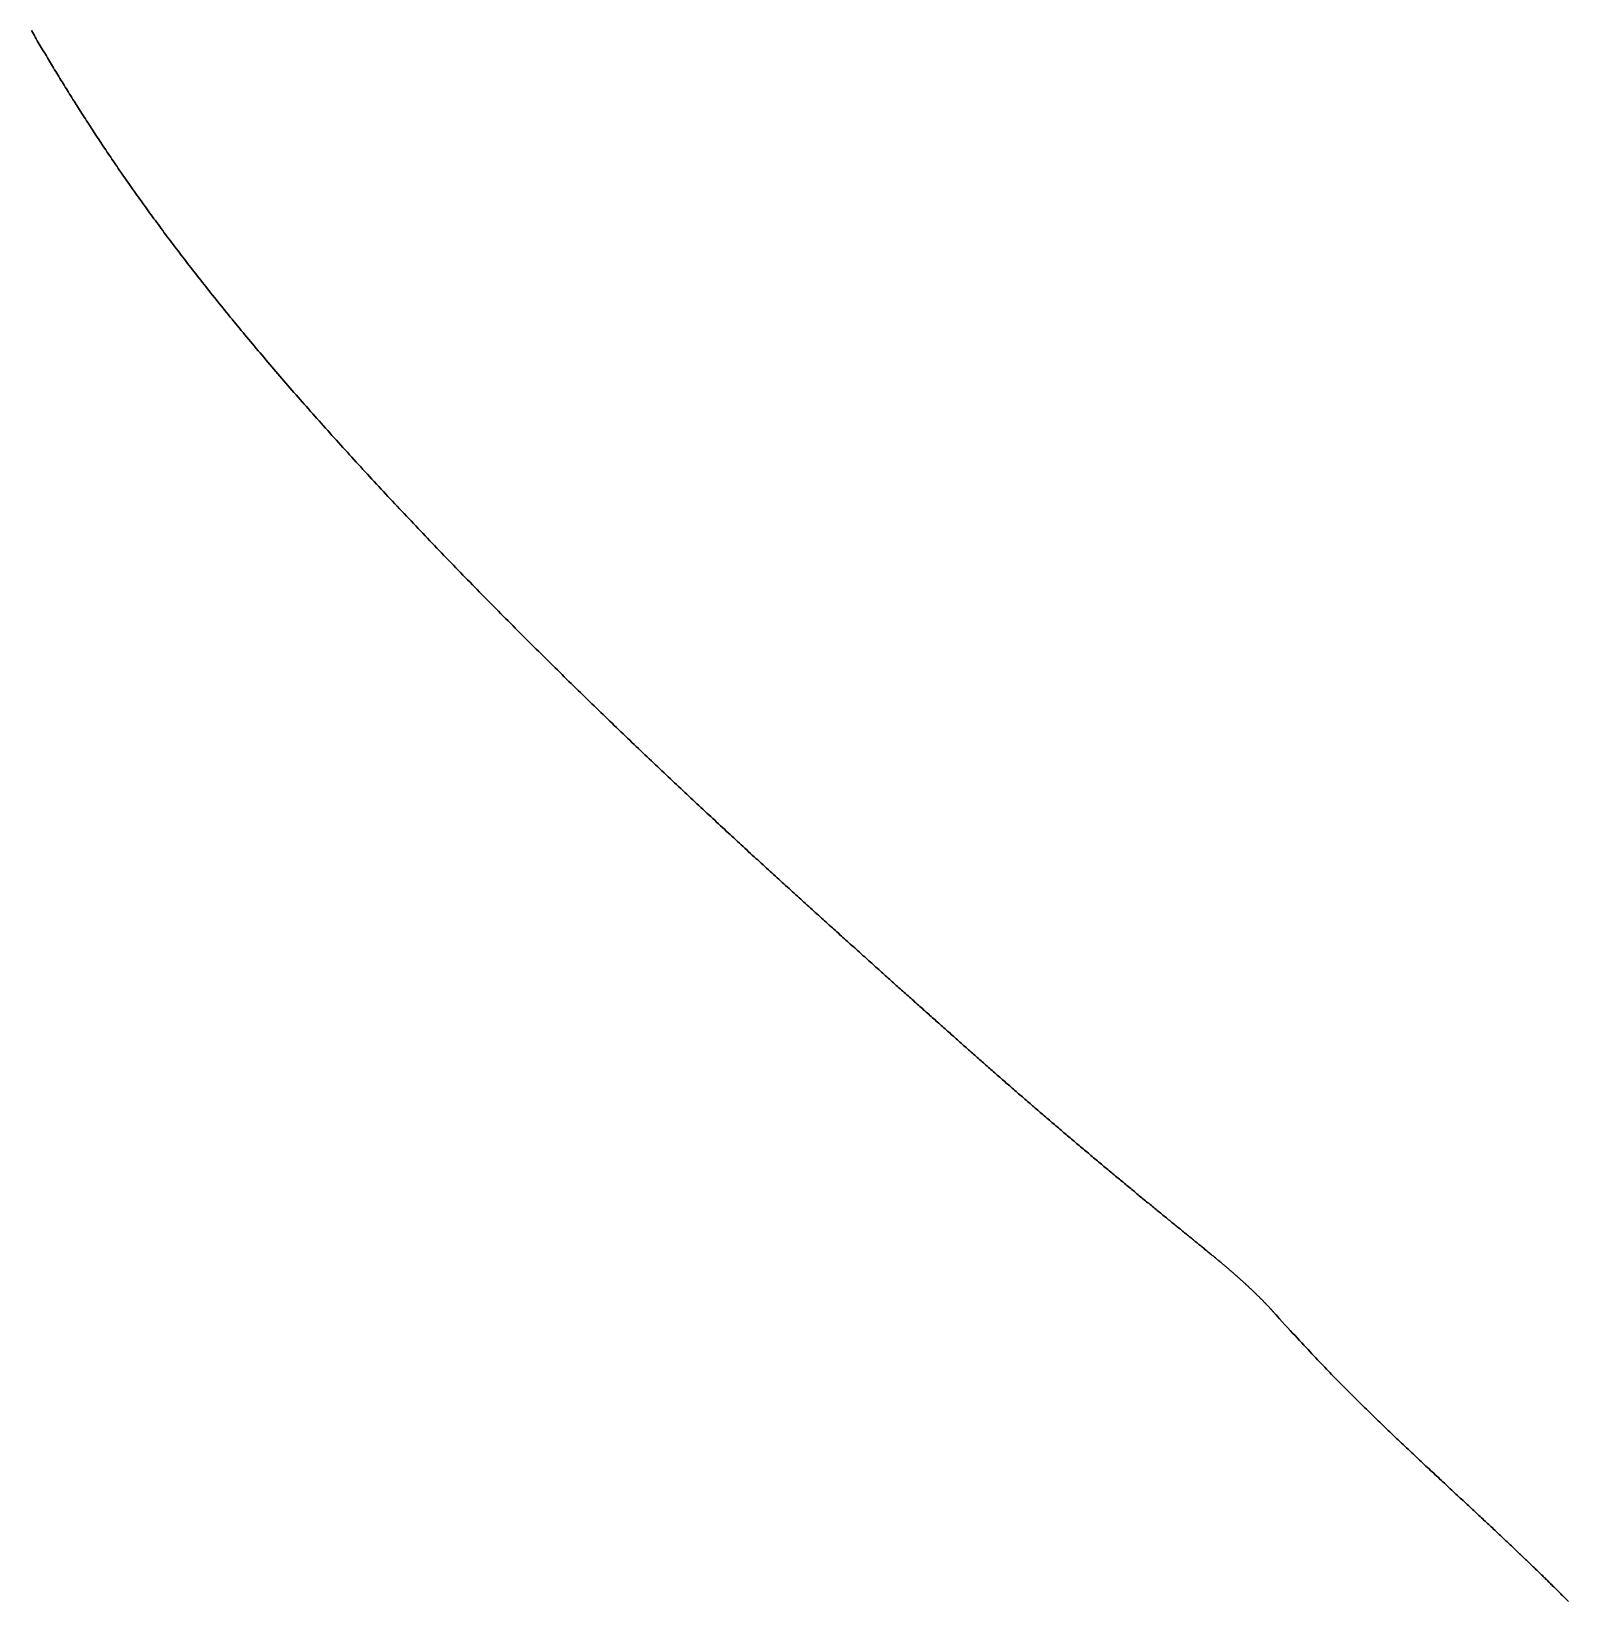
# Model space of a CAD drawing. Header units: inches. Extents: x 130170 to 284068, y 377793 to 804530.
# Drawn here: x 253265.4 to 253334.4, y 739470.7 to 739541.3 of the extents above; entities that cross this region are included whole.
import ezdxf

# ---------------------------------------------------------------- set-up
doc = ezdxf.new("R2010")
doc.units = ezdxf.units.IN
doc.header["$MEASUREMENT"] = 0
doc.layers.add('muni_il', color=7, linetype='Continuous')

msp = doc.modelspace()

# ---------------------------------------------------------------- linework, layer by layer
at = {"layer": 'muni_il'}
for points in [[(253265.389, 739541.293), (253265.433, 739541.217), (253265.477, 739541.142), (253265.521, 739541.066), (253265.565, 739540.991), (253265.61, 739540.915), (253265.655, 739540.839), (253265.699, 739540.763), (253265.744, 739540.687), (253265.789, 739540.611), (253265.834, 739540.534), (253265.879, 739540.458), (253265.924, 739540.382), (253265.97, 739540.305), (253266.015, 739540.229), (253266.061, 739540.152), (253266.107, 739540.075), (253266.153, 739539.999), (253266.199, 739539.922), (253266.245, 739539.845), (253266.292, 739539.768), (253266.338, 739539.69), (253266.385, 739539.613), (253266.432, 739539.536), (253266.479, 739539.458), (253266.526, 739539.381), (253266.574, 739539.303), (253266.621, 739539.225), (253266.669, 739539.147), (253266.717, 739539.069), (253266.765, 739538.991), (253266.813, 739538.913), (253266.861, 739538.835), (253266.91, 739538.756), (253266.958, 739538.678), (253267.007, 739538.599), (253267.056, 739538.52), (253267.105, 739538.441), (253267.154, 739538.363), (253267.204, 739538.283), (253267.254, 739538.204), (253267.304, 739538.125), (253267.354, 739538.045), (253267.404, 739537.966), (253267.454, 739537.886), (253267.505, 739537.807), (253267.556, 739537.727), (253267.607, 739537.647), (253267.658, 739537.567), (253267.709, 739537.486), (253267.761, 739537.406), (253267.813, 739537.326), (253267.865, 739537.245), (253267.917, 739537.164), (253267.969, 739537.083), (253268.022, 739537.002), (253268.075, 739536.921), (253268.128, 739536.84), (253268.181, 739536.758), (253268.234, 739536.677), (253268.288, 739536.595), (253268.342, 739536.513), (253268.396, 739536.431), (253268.45, 739536.349), (253268.505, 739536.267), (253268.559, 739536.185), (253268.614, 739536.102), (253268.669, 739536.019), (253268.725, 739535.937), (253268.781, 739535.854), (253268.837, 739535.771), (253268.893, 739535.687), (253268.949, 739535.604), (253269.006, 739535.52), (253269.063, 739535.437), (253269.12, 739535.353), (253269.177, 739535.269), (253269.235, 739535.184), (253269.293, 739535.1), (253269.351, 739535.016), (253269.409, 739534.931), (253269.468, 739534.846), (253269.527, 739534.761), (253269.586, 739534.676), (253269.645, 739534.59), (253269.705, 739534.505), (253269.765, 739534.419), (253269.825, 739534.333), (253269.886, 739534.247), (253269.946, 739534.161), (253270.008, 739534.075), (253270.069, 739533.988), (253270.131, 739533.901), (253270.192, 739533.814), (253270.255, 739533.727), (253270.317, 739533.64), (253270.38, 739533.552), (253270.443, 739533.465), (253270.506, 739533.377), (253270.57, 739533.289), (253270.634, 739533.201), (253270.698, 739533.112), (253270.763, 739533.024), (253270.827, 739532.935), (253270.893, 739532.846), (253270.958, 739532.757), (253271.024, 739532.667), (253271.09, 739532.578), (253271.156, 739532.488), (253271.223, 739532.398), (253271.29, 739532.308), (253271.357, 739532.217), (253271.425, 739532.127), (253271.492, 739532.036), (253271.561, 739531.945), (253271.629, 739531.854), (253271.698, 739531.762), (253271.767, 739531.671), (253271.837, 739531.579), (253271.907, 739531.487), (253271.977, 739531.395), (253272.048, 739531.302), (253272.118, 739531.209), (253272.19, 739531.117), (253272.261, 739531.023), (253272.333, 739530.93), (253272.405, 739530.837), (253272.478, 739530.743), (253272.55, 739530.649), (253272.624, 739530.555), (253272.697, 739530.46), (253272.771, 739530.366), (253272.845, 739530.271), (253272.92, 739530.176), (253272.995, 739530.081), (253273.07, 739529.985), (253273.146, 739529.889), (253273.221, 739529.794), (253273.298, 739529.697), (253273.374, 739529.601), (253273.451, 739529.504), (253273.529, 739529.408), (253273.606, 739529.311), (253273.684, 739529.213), (253273.763, 739529.116), (253273.841, 739529.018), (253273.92, 739528.92), (253274, 739528.822), (253274.08, 739528.724), (253274.16, 739528.625), (253274.24, 739528.527), (253274.321, 739528.428), (253274.402, 739528.329), (253274.484, 739528.229), (253274.565, 739528.129), (253274.648, 739528.03), (253274.73, 739527.93), (253274.813, 739527.829), (253274.896, 739527.729), (253274.98, 739527.628), (253275.064, 739527.527), (253275.148, 739527.426), (253275.233, 739527.325), (253275.318, 739527.223), (253275.403, 739527.121), (253275.489, 739527.019), (253275.575, 739526.917), (253275.661, 739526.815), (253275.748, 739526.712), (253275.835, 739526.61), (253275.922, 739526.507), (253276.01, 739526.403), (253276.098, 739526.3), (253276.187, 739526.196), (253276.275, 739526.093), (253276.364, 739525.989), (253276.454, 739525.885), (253276.544, 739525.78), (253276.634, 739525.676), (253276.724, 739525.571), (253276.815, 739525.466), (253276.906, 739525.361), (253276.997, 739525.256), (253277.089, 739525.15), (253277.181, 739525.045), (253277.273, 739524.939), (253277.366, 739524.833), (253277.459, 739524.727), (253277.552, 739524.621), (253277.645, 739524.514), (253277.739, 739524.408), (253277.833, 739524.301), (253277.928, 739524.194), (253278.023, 739524.087), (253278.118, 739523.979), (253278.213, 739523.872), (253278.309, 739523.765), (253278.405, 739523.657), (253278.501, 739523.549), (253278.597, 739523.441), (253278.694, 739523.333), (253278.791, 739523.225), (253278.888, 739523.117), (253278.986, 739523.008), (253279.084, 739522.899), (253279.182, 739522.791), (253279.28, 739522.682), (253279.379, 739522.573), (253279.478, 739522.464), (253279.577, 739522.355), (253279.676, 739522.246), (253279.776, 739522.136), (253279.876, 739522.027), (253279.976, 739521.917), (253280.076, 739521.808), (253280.177, 739521.698), (253280.278, 739521.588), (253280.379, 739521.478), (253280.48, 739521.368), (253280.581, 739521.258), (253280.683, 739521.148), (253280.785, 739521.038), (253280.887, 739520.928), (253280.989, 739520.818), (253281.092, 739520.707), (253281.194, 739520.597), (253281.297, 739520.487), (253281.4, 739520.376), (253281.503, 739520.266), (253281.607, 739520.155), (253281.71, 739520.045), (253281.814, 739519.934), (253281.918, 739519.824), (253282.022, 739519.713), (253282.126, 739519.603), (253282.23, 739519.492), (253282.335, 739519.381), (253282.439, 739519.271), (253282.544, 739519.16), (253282.649, 739519.049), (253282.754, 739518.939), (253282.859, 739518.828), (253282.964, 739518.718), (253283.07, 739518.607), (253283.175, 739518.497), (253283.281, 739518.386), (253283.386, 739518.276), (253283.492, 739518.165), (253283.598, 739518.055), (253283.704, 739517.945), (253283.81, 739517.835), (253283.916, 739517.724), (253284.022, 739517.614), (253284.128, 739517.504), (253284.235, 739517.394), (253284.341, 739517.284), (253284.447, 739517.175), (253284.554, 739517.065), (253284.66, 739516.955), (253284.767, 739516.846), (253284.873, 739516.736), (253284.98, 739516.627), (253285.087, 739516.517), (253285.193, 739516.408), (253285.3, 739516.299), (253285.406, 739516.19), (253285.513, 739516.081), (253285.62, 739515.973), (253285.726, 739515.864), (253285.833, 739515.756), (253285.94, 739515.647), (253286.046, 739515.539), (253286.153, 739515.431), (253286.26, 739515.323), (253286.366, 739515.216), (253286.473, 739515.108), (253286.579, 739515.001), (253286.686, 739514.893), (253286.792, 739514.786), (253286.898, 739514.679), (253287.005, 739514.573), (253287.111, 739514.466), (253287.217, 739514.36), (253287.323, 739514.253), (253287.429, 739514.147), (253287.535, 739514.041), (253287.641, 739513.936), (253287.747, 739513.83), (253287.853, 739513.725), (253287.958, 739513.62), (253288.064, 739513.515), (253288.169, 739513.41), (253288.274, 739513.306), (253288.38, 739513.202), (253288.485, 739513.098), (253288.59, 739512.994), (253288.694, 739512.89), (253288.799, 739512.787), (253288.904, 739512.684), (253289.008, 739512.581), (253289.112, 739512.478), (253289.217, 739512.376), (253289.321, 739512.274), (253289.425, 739512.172), (253289.528, 739512.07), (253289.632, 739511.969), (253289.735, 739511.868), (253289.838, 739511.767), (253289.942, 739511.666), (253290.044, 739511.566), (253290.147, 739511.466), (253290.25, 739511.366), (253290.352, 739511.266), (253290.454, 739511.167), (253290.556, 739511.068), (253290.658, 739510.969), (253290.76, 739510.87), (253290.861, 739510.772), (253290.962, 739510.674), (253291.064, 739510.576), (253291.164, 739510.479), (253291.265, 739510.382), (253291.365, 739510.285), (253291.466, 739510.188), (253291.566, 739510.092), (253291.665, 739509.996), (253291.765, 739509.9), (253291.864, 739509.805), (253291.963, 739509.71), (253292.062, 739509.615), (253292.161, 739509.521), (253292.259, 739509.426), (253292.358, 739509.332), (253292.456, 739509.239), (253292.553, 739509.145), (253292.651, 739509.052), (253292.748, 739508.96), (253292.845, 739508.867), (253292.942, 739508.775), (253293.038, 739508.683), (253293.135, 739508.592), (253293.231, 739508.501), (253293.326, 739508.41), (253293.422, 739508.319), (253293.517, 739508.229), (253293.612, 739508.139), (253293.707, 739508.05), (253293.801, 739507.961), (253293.895, 739507.872), (253293.989, 739507.783), (253294.083, 739507.695), (253294.176, 739507.607), (253294.269, 739507.519), (253294.362, 739507.432), (253294.455, 739507.344), (253294.547, 739507.258), (253294.639, 739507.171), (253294.731, 739507.085), (253294.822, 739507), (253294.914, 739506.914), (253295.004, 739506.829), (253295.095, 739506.744), (253295.185, 739506.66), (253295.276, 739506.575), (253295.365, 739506.492), (253295.455, 739506.408), (253295.544, 739506.325), (253295.633, 739506.242), (253295.722, 739506.159), (253295.81, 739506.077), (253295.898, 739505.995), (253295.986, 739505.913), (253296.073, 739505.832), (253296.161, 739505.751), (253296.248, 739505.67), (253296.334, 739505.59), (253296.42, 739505.51), (253296.507, 739505.43), (253296.592, 739505.351), (253296.678, 739505.272), (253296.763, 739505.193), (253296.848, 739505.115), (253296.932, 739505.037), (253297.017, 739504.959), (253297.101, 739504.881), (253297.185, 739504.804), (253297.268, 739504.727), (253297.351, 739504.651), (253297.434, 739504.574), (253297.517, 739504.498), (253297.599, 739504.423), (253297.681, 739504.347), (253297.763, 739504.272), (253297.844, 739504.197), (253297.925, 739504.123), (253298.006, 739504.049), (253298.086, 739503.975), (253298.167, 739503.901), (253298.247, 739503.828), (253298.326, 739503.755), (253298.406, 739503.682), (253298.485, 739503.61), (253298.564, 739503.538), (253298.642, 739503.466), (253298.72, 739503.395), (253298.798, 739503.323), (253298.876, 739503.253), (253298.954, 739503.182), (253299.031, 739503.112), (253299.107, 739503.042), (253299.184, 739502.972), (253299.26, 739502.902), (253299.336, 739502.833), (253299.412, 739502.764), (253299.488, 739502.696), (253299.563, 739502.627), (253299.638, 739502.559), (253299.712, 739502.491), (253299.787, 739502.424), (253299.861, 739502.356), (253299.935, 739502.289), (253300.008, 739502.223), (253300.082, 739502.156), (253300.155, 739502.09), (253300.227, 739502.024), (253300.3, 739501.958), (253300.372, 739501.893), (253300.444, 739501.828), (253300.516, 739501.763), (253300.587, 739501.698), (253300.658, 739501.634), (253300.729, 739501.569), (253300.8, 739501.505), (253300.871, 739501.442), (253300.941, 739501.378), (253301.011, 739501.315), (253301.08, 739501.252), (253301.15, 739501.189), (253301.219, 739501.127), (253301.288, 739501.065), (253301.357, 739501.003), (253301.425, 739500.941), (253301.493, 739500.879), (253301.561, 739500.818), (253301.629, 739500.757), (253301.697, 739500.696), (253301.764, 739500.635), (253301.831, 739500.575), (253301.898, 739500.515), (253301.965, 739500.455), (253302.031, 739500.395), (253302.097, 739500.335), (253302.163, 739500.276), (253302.229, 739500.217), (253302.294, 739500.158), (253302.36, 739500.099), (253302.425, 739500.041), (253302.49, 739499.982), (253302.554, 739499.924), (253302.619, 739499.866), (253302.683, 739499.808), (253302.747, 739499.751), (253302.811, 739499.694), (253302.874, 739499.636), (253302.938, 739499.579), (253303.001, 739499.523), (253303.064, 739499.466), (253303.127, 739499.409), (253303.19, 739499.353), (253303.252, 739499.297), (253303.315, 739499.241), (253303.377, 739499.185), (253303.439, 739499.13), (253303.5, 739499.074), (253303.562, 739499.019), (253303.623, 739498.964), (253303.685, 739498.909), (253303.746, 739498.854), (253303.807, 739498.8), (253303.867, 739498.745), (253303.928, 739498.691), (253303.988, 739498.637), (253304.049, 739498.583), (253304.109, 739498.529), (253304.169, 739498.475), (253304.229, 739498.421), (253304.288, 739498.368), (253304.348, 739498.315), (253304.407, 739498.261), (253304.467, 739498.208), (253304.526, 739498.155), (253304.585, 739498.102), (253304.644, 739498.05), (253304.702, 739497.997), (253304.761, 739497.945), (253304.819, 739497.892), (253304.878, 739497.84), (253304.936, 739497.788), (253304.994, 739497.736), (253305.052, 739497.684), (253305.11, 739497.632), (253305.168, 739497.581), (253305.225, 739497.529), (253305.283, 739497.478), (253305.34, 739497.426), (253305.398, 739497.375), (253305.455, 739497.324), (253305.512, 739497.273), (253305.57, 739497.222), (253305.627, 739497.171), (253305.684, 739497.12), (253305.74, 739497.069), (253305.797, 739497.019), (253305.854, 739496.968), (253305.91, 739496.917), (253305.967, 739496.867), (253306.024, 739496.817), (253306.08, 739496.766), (253306.136, 739496.716), (253306.193, 739496.666), (253306.249, 739496.616), (253306.305, 739496.566), (253306.361, 739496.515), (253306.417, 739496.466), (253306.473, 739496.416), (253306.529, 739496.366), (253306.585, 739496.316), (253306.641, 739496.266), (253306.697, 739496.217), (253306.753, 739496.167), (253306.809, 739496.117), (253306.865, 739496.068), (253306.92, 739496.018), (253306.976, 739495.969), (253307.032, 739495.919), (253307.087, 739495.87), (253307.143, 739495.82), (253307.199, 739495.771), (253307.254, 739495.722), (253307.31, 739495.672), (253307.366, 739495.623), (253307.421, 739495.574), (253307.477, 739495.525), (253307.533, 739495.475), (253307.588, 739495.426), (253307.644, 739495.377), (253307.699, 739495.328), (253307.755, 739495.279), (253307.811, 739495.229), (253307.866, 739495.18), (253307.922, 739495.131), (253307.978, 739495.082), (253308.033, 739495.033), (253308.089, 739494.984), (253308.145, 739494.935), (253308.201, 739494.885), (253308.257, 739494.836), (253308.312, 739494.787), (253308.368, 739494.738), (253308.424, 739494.689), (253308.48, 739494.64), (253308.536, 739494.591), (253308.592, 739494.541), (253308.648, 739494.492), (253308.704, 739494.443), (253308.76, 739494.394), (253308.816, 739494.345), (253308.873, 739494.295), (253308.929, 739494.246), (253308.985, 739494.197), (253309.041, 739494.148), (253309.098, 739494.099), (253309.154, 739494.049), (253309.21, 739494), (253309.267, 739493.951), (253309.323, 739493.901), (253309.38, 739493.852), (253309.437, 739493.803), (253309.493, 739493.753), (253309.55, 739493.704), (253309.607, 739493.655), (253309.664, 739493.605), (253309.721, 739493.556), (253309.778, 739493.506), (253309.835, 739493.457), (253309.892, 739493.407), (253309.949, 739493.358), (253310.006, 739493.308), (253310.063, 739493.259), (253310.12, 739493.209), (253310.178, 739493.16), (253310.235, 739493.11), (253310.293, 739493.06), (253310.35, 739493.011), (253310.408, 739492.961), (253310.465, 739492.912), (253310.523, 739492.862), (253310.58, 739492.812), (253310.638, 739492.763), (253310.696, 739492.713), (253310.754, 739492.663), (253310.812, 739492.614), (253310.87, 739492.564), (253310.928, 739492.514), (253310.986, 739492.464), (253311.043, 739492.415), (253311.102, 739492.365), (253311.16, 739492.315), (253311.218, 739492.265), (253311.276, 739492.216), (253311.334, 739492.166), (253311.393, 739492.116), (253311.451, 739492.066), (253311.509, 739492.017), (253311.568, 739491.967), (253311.626, 739491.917), (253311.684, 739491.867), (253311.743, 739491.818), (253311.801, 739491.768), (253311.86, 739491.718), (253311.918, 739491.669), (253311.977, 739491.619), (253312.035, 739491.569), (253312.094, 739491.52), (253312.152, 739491.47), (253312.211, 739491.421), (253312.27, 739491.371), (253312.328, 739491.321), (253312.387, 739491.272), (253312.445, 739491.223), (253312.504, 739491.173), (253312.562, 739491.124), (253312.621, 739491.074), (253312.679, 739491.025), (253312.738, 739490.976), (253312.797, 739490.927), (253312.855, 739490.878), (253312.913, 739490.828), (253312.972, 739490.779), (253313.03, 739490.73), (253313.089, 739490.681), (253313.147, 739490.632), (253313.205, 739490.584), (253313.264, 739490.535), (253313.322, 739490.486), (253313.38, 739490.437), (253313.438, 739490.389), (253313.496, 739490.34), (253313.554, 739490.292), (253313.612, 739490.243), (253313.67, 739490.195), (253313.728, 739490.147), (253313.786, 739490.099), (253313.843, 739490.051), (253313.901, 739490.003), (253313.958, 739489.955), (253314.016, 739489.907), (253314.073, 739489.859), (253314.13, 739489.812), (253314.188, 739489.764), (253314.245, 739489.717), (253314.302, 739489.67), (253314.359, 739489.623), (253314.415, 739489.576), (253314.472, 739489.529), (253314.529, 739489.482), (253314.585, 739489.435), (253314.641, 739489.389), (253314.698, 739489.342), (253314.754, 739489.296), (253314.81, 739489.25), (253314.866, 739489.204), (253314.921, 739489.158), (253314.977, 739489.112), (253315.032, 739489.066), (253315.087, 739489.021), (253315.142, 739488.975), (253315.197, 739488.93), (253315.252, 739488.885), (253315.307, 739488.84), (253315.361, 739488.795), (253315.415, 739488.751), (253315.469, 739488.706), (253315.523, 739488.662), (253315.577, 739488.618), (253315.63, 739488.574), (253315.684, 739488.531), (253315.737, 739488.487), (253315.79, 739488.444), (253315.842, 739488.4), (253315.895, 739488.357), (253315.947, 739488.315), (253315.999, 739488.272), (253316.051, 739488.23), (253316.103, 739488.187), (253316.154, 739488.145), (253316.205, 739488.104), (253316.256, 739488.062), (253316.307, 739488.021), (253316.357, 739487.979), (253316.407, 739487.939), (253316.457, 739487.898), (253316.507, 739487.857), (253316.556, 739487.817), (253316.605, 739487.777), (253316.654, 739487.737), (253316.703, 739487.697), (253316.751, 739487.658), (253316.799, 739487.619), (253316.847, 739487.58), (253316.894, 739487.541), (253316.941, 739487.503), (253316.988, 739487.465), (253317.035, 739487.427), (253317.081, 739487.389), (253317.127, 739487.352), (253317.172, 739487.315), (253317.218, 739487.278), (253317.263, 739487.241), (253317.307, 739487.205), (253317.351, 739487.169), (253317.396, 739487.133), (253317.439, 739487.097), (253317.483, 739487.062), (253317.526, 739487.027), (253317.568, 739486.992), (253317.611, 739486.958), (253317.652, 739486.924), (253317.694, 739486.89), (253317.735, 739486.856), (253317.776, 739486.823), (253317.817, 739486.79), (253317.857, 739486.757), (253317.897, 739486.724), (253317.937, 739486.692), (253317.976, 739486.66), (253318.015, 739486.628), (253318.053, 739486.597), (253318.091, 739486.565), (253318.129, 739486.535), (253318.167, 739486.504), (253318.204, 739486.474), (253318.24, 739486.443), (253318.277, 739486.413), (253318.313, 739486.384), (253318.349, 739486.355), (253318.384, 739486.325), (253318.419, 739486.297), (253318.454, 739486.268), (253318.488, 739486.24), (253318.522, 739486.212), (253318.556, 739486.184), (253318.589, 739486.156), (253318.622, 739486.129), (253318.655, 739486.102), (253318.688, 739486.075), (253318.72, 739486.048), (253318.752, 739486.021), (253318.783, 739485.995), (253318.815, 739485.969), (253318.846, 739485.943), (253318.876, 739485.917), (253318.907, 739485.891), (253318.937, 739485.866), (253318.967, 739485.841), (253318.997, 739485.816), (253319.026, 739485.791), (253319.056, 739485.766), (253319.085, 739485.741), (253319.114, 739485.717), (253319.142, 739485.692), (253319.171, 739485.668), (253319.199, 739485.643), (253319.227, 739485.619), (253319.255, 739485.595), (253319.283, 739485.571), (253319.311, 739485.547), (253319.339, 739485.523), (253319.366, 739485.499), (253319.393, 739485.476), (253319.421, 739485.452), (253319.448, 739485.428), (253319.475, 739485.404), (253319.502, 739485.38), (253319.529, 739485.357), (253319.556, 739485.333), (253319.583, 739485.309), (253319.609, 739485.285), (253319.636, 739485.261), (253319.663, 739485.237), (253319.69, 739485.213), (253319.716, 739485.189), (253319.743, 739485.165), (253319.77, 739485.14), (253319.797, 739485.116), (253319.823, 739485.092), (253319.85, 739485.067), (253319.877, 739485.042), (253319.904, 739485.018), (253319.931, 739484.993), (253319.958, 739484.968), (253319.985, 739484.943), (253320.012, 739484.918), (253320.039, 739484.892), (253320.066, 739484.867), (253320.093, 739484.841), (253320.121, 739484.815), (253320.148, 739484.789), (253320.175, 739484.763), (253320.203, 739484.737), (253320.23, 739484.711), (253320.258, 739484.685), (253320.285, 739484.658), (253320.313, 739484.632), (253320.34, 739484.605), (253320.368, 739484.578), (253320.396, 739484.551), (253320.423, 739484.524), (253320.451, 739484.497), (253320.478, 739484.47), (253320.506, 739484.443), (253320.534, 739484.416), (253320.561, 739484.389), (253320.588, 739484.361), (253320.616, 739484.334), (253320.643, 739484.307), (253320.67, 739484.279), (253320.697, 739484.252), (253320.724, 739484.224), (253320.751, 739484.197), (253320.777, 739484.17), (253320.804, 739484.143), (253320.83, 739484.115), (253320.856, 739484.088), (253320.882, 739484.061), (253320.908, 739484.034), (253320.933, 739484.008), (253320.958, 739483.981), (253320.983, 739483.954), (253321.008, 739483.928), (253321.033, 739483.901), (253321.057, 739483.875), (253321.081, 739483.849), (253321.104, 739483.823), (253321.128, 739483.797), (253321.151, 739483.772), (253321.174, 739483.746), (253321.196, 739483.721), (253321.219, 739483.696), (253321.241, 739483.671), (253321.263, 739483.646), (253321.285, 739483.621), (253321.434, 739483.45), (253321.683, 739483.18), (253321.802, 739483.052), (253321.916, 739482.929), (253322.027, 739482.809), (253322.134, 739482.693), (253322.239, 739482.581), (253322.34, 739482.472), (253322.439, 739482.366), (253322.535, 739482.263), (253322.628, 739482.163), (253322.72, 739482.065), (253322.809, 739481.97), (253322.896, 739481.877), (253322.982, 739481.785), (253323.067, 739481.696), (253323.15, 739481.608), (253323.231, 739481.522), (253323.312, 739481.438), (253323.391, 739481.354), (253323.47, 739481.272), (253323.548, 739481.19), (253323.625, 739481.11), (253323.702, 739481.031), (253323.778, 739480.952), (253323.853, 739480.874), (253323.929, 739480.797), (253324.004, 739480.72), (253324.078, 739480.643), (253324.153, 739480.568), (253324.227, 739480.492), (253324.301, 739480.417), (253324.375, 739480.342), (253324.449, 739480.267), (253324.523, 739480.193), (253324.597, 739480.119), (253324.672, 739480.045), (253324.746, 739479.971), (253324.82, 739479.897), (253324.894, 739479.823), (253324.968, 739479.75), (253325.043, 739479.676), (253325.117, 739479.603), (253325.192, 739479.529), (253325.266, 739479.456), (253325.341, 739479.383), (253325.416, 739479.31), (253325.491, 739479.237), (253325.566, 739479.164), (253325.641, 739479.091), (253325.716, 739479.018), (253325.791, 739478.945), (253325.867, 739478.872), (253325.942, 739478.8), (253326.017, 739478.727), (253326.092, 739478.655), (253326.168, 739478.582), (253326.243, 739478.51), (253326.318, 739478.438), (253326.393, 739478.366), (253326.469, 739478.295), (253326.544, 739478.223), (253326.619, 739478.151), (253326.694, 739478.08), (253326.768, 739478.009), (253326.843, 739477.938), (253326.918, 739477.868), (253326.992, 739477.797), (253327.066, 739477.727), (253327.14, 739477.657), (253327.214, 739477.587), (253327.288, 739477.517), (253327.361, 739477.448), (253327.435, 739477.379), (253327.508, 739477.31), (253327.58, 739477.242), (253327.653, 739477.174), (253327.725, 739477.106), (253327.797, 739477.038), (253327.869, 739476.971), (253327.941, 739476.904), (253328.012, 739476.837), (253328.083, 739476.771), (253328.153, 739476.705), (253328.223, 739476.639), (253328.293, 739476.574), (253328.363, 739476.509), (253328.432, 739476.444), (253328.501, 739476.38), (253328.57, 739476.316), (253328.638, 739476.252), (253328.706, 739476.189), (253328.773, 739476.126), (253328.84, 739476.064), (253328.907, 739476.001), (253328.973, 739475.94), (253329.039, 739475.878), (253329.105, 739475.817), (253329.17, 739475.756), (253329.235, 739475.696), (253329.299, 739475.636), (253329.363, 739475.577), (253329.427, 739475.517), (253329.49, 739475.458), (253329.553, 739475.4), (253329.616, 739475.342), (253329.678, 739475.284), (253329.739, 739475.227), (253329.801, 739475.17), (253329.862, 739475.113), (253329.922, 739475.057), (253329.982, 739475.001), (253330.042, 739474.945), (253330.101, 739474.89), (253330.16, 739474.835), (253330.218, 739474.781), (253330.277, 739474.727), (253330.334, 739474.673), (253330.392, 739474.619), (253330.448, 739474.566), (253330.505, 739474.514), (253330.561, 739474.461), (253330.617, 739474.409), (253330.672, 739474.357), (253330.727, 739474.306), (253330.782, 739474.255), (253330.836, 739474.204), (253330.89, 739474.154), (253330.944, 739474.103), (253330.997, 739474.054), (253331.05, 739474.004), (253331.102, 739473.955), (253331.155, 739473.906), (253331.206, 739473.857), (253331.258, 739473.809), (253331.309, 739473.761), (253331.36, 739473.713), (253331.41, 739473.666), (253331.46, 739473.619), (253331.51, 739473.572), (253331.559, 739473.525), (253331.608, 739473.479), (253331.657, 739473.433), (253331.706, 739473.387), (253331.754, 739473.342), (253331.802, 739473.296), (253331.849, 739473.251), (253331.897, 739473.207), (253331.944, 739473.162), (253331.99, 739473.118), (253332.037, 739473.074), (253332.083, 739473.03), (253332.129, 739472.986), (253332.174, 739472.943), (253332.22, 739472.9), (253332.265, 739472.857), (253332.31, 739472.814), (253332.354, 739472.771), (253332.398, 739472.729), (253332.443, 739472.687), (253332.486, 739472.645), (253332.53, 739472.603), (253332.573, 739472.561), (253332.617, 739472.52), (253332.66, 739472.478), (253332.702, 739472.437), (253332.745, 739472.396), (253332.787, 739472.356), (253332.829, 739472.315), (253332.871, 739472.274), (253332.913, 739472.234), (253332.955, 739472.194), (253332.996, 739472.154), (253333.037, 739472.113), (253333.078, 739472.074), (253333.119, 739472.034), (253333.16, 739471.994), (253333.201, 739471.955), (253333.241, 739471.915), (253333.282, 739471.876), (253333.322, 739471.836), (253333.362, 739471.797), (253333.402, 739471.758), (253333.442, 739471.719), (253333.482, 739471.68), (253333.521, 739471.641), (253333.561, 739471.602), (253333.6, 739471.563), (253333.64, 739471.524), (253333.679, 739471.486), (253333.718, 739471.447), (253333.758, 739471.408), (253333.797, 739471.369), (253333.836, 739471.331), (253333.875, 739471.292), (253333.914, 739471.253), (253333.953, 739471.214), (253333.992, 739471.176), (253334.031, 739471.137), (253334.069, 739471.098), (253334.108, 739471.059), (253334.147, 739471.021), (253334.186, 739470.982), (253334.225, 739470.943), (253334.264, 739470.904), (253334.303, 739470.865), (253334.342, 739470.826), (253334.381, 739470.787), (253334.42, 739470.748)], [(253334.42, 739470.748), (253334.381, 739470.787), (253334.342, 739470.826), (253334.303, 739470.865), (253334.264, 739470.904), (253334.225, 739470.943), (253334.186, 739470.982), (253334.147, 739471.021), (253334.108, 739471.059), (253334.069, 739471.098), (253334.031, 739471.137), (253333.992, 739471.176), (253333.953, 739471.214), (253333.914, 739471.253), (253333.875, 739471.292), (253333.836, 739471.331), (253333.797, 739471.369), (253333.758, 739471.408), (253333.718, 739471.447), (253333.679, 739471.486), (253333.64, 739471.524), (253333.6, 739471.563), (253333.561, 739471.602), (253333.521, 739471.641), (253333.482, 739471.68), (253333.442, 739471.719), (253333.402, 739471.758), (253333.362, 739471.797), (253333.322, 739471.836), (253333.282, 739471.876), (253333.241, 739471.915), (253333.201, 739471.955), (253333.16, 739471.994), (253333.119, 739472.034), (253333.078, 739472.074), (253333.037, 739472.113), (253332.996, 739472.154), (253332.955, 739472.194), (253332.913, 739472.234), (253332.871, 739472.274), (253332.829, 739472.315), (253332.787, 739472.356), (253332.745, 739472.396), (253332.702, 739472.437), (253332.66, 739472.478), (253332.617, 739472.52), (253332.573, 739472.561), (253332.53, 739472.603), (253332.486, 739472.645), (253332.443, 739472.687), (253332.398, 739472.729), (253332.354, 739472.771), (253332.31, 739472.814), (253332.265, 739472.857), (253332.22, 739472.9), (253332.174, 739472.943), (253332.129, 739472.986), (253332.083, 739473.03), (253332.037, 739473.074), (253331.99, 739473.118), (253331.944, 739473.162), (253331.897, 739473.207), (253331.849, 739473.251), (253331.802, 739473.296), (253331.754, 739473.342), (253331.706, 739473.387), (253331.657, 739473.433), (253331.608, 739473.479), (253331.559, 739473.525), (253331.51, 739473.572), (253331.46, 739473.619), (253331.41, 739473.666), (253331.36, 739473.713), (253331.309, 739473.761), (253331.258, 739473.809), (253331.206, 739473.857), (253331.155, 739473.906), (253331.102, 739473.955), (253331.05, 739474.004), (253330.997, 739474.054), (253330.944, 739474.103), (253330.89, 739474.154), (253330.836, 739474.204), (253330.782, 739474.255), (253330.727, 739474.306), (253330.672, 739474.357), (253330.617, 739474.409), (253330.561, 739474.461), (253330.505, 739474.514), (253330.448, 739474.566), (253330.392, 739474.619), (253330.334, 739474.673), (253330.277, 739474.727), (253330.218, 739474.781), (253330.16, 739474.835), (253330.101, 739474.89), (253330.042, 739474.945), (253329.982, 739475.001), (253329.922, 739475.057), (253329.862, 739475.113), (253329.801, 739475.17), (253329.739, 739475.227), (253329.678, 739475.284), (253329.616, 739475.342), (253329.553, 739475.4), (253329.49, 739475.458), (253329.427, 739475.517), (253329.363, 739475.577), (253329.299, 739475.636), (253329.235, 739475.696), (253329.17, 739475.756), (253329.105, 739475.817), (253329.039, 739475.878), (253328.973, 739475.94), (253328.907, 739476.001), (253328.84, 739476.064), (253328.773, 739476.126), (253328.706, 739476.189), (253328.638, 739476.252), (253328.57, 739476.316), (253328.501, 739476.38), (253328.432, 739476.444), (253328.363, 739476.509), (253328.293, 739476.574), (253328.223, 739476.639), (253328.153, 739476.705), (253328.083, 739476.771), (253328.012, 739476.837), (253327.941, 739476.904), (253327.869, 739476.971), (253327.797, 739477.038), (253327.725, 739477.106), (253327.653, 739477.174), (253327.58, 739477.242), (253327.508, 739477.31), (253327.435, 739477.379), (253327.361, 739477.448), (253327.288, 739477.517), (253327.214, 739477.587), (253327.14, 739477.657), (253327.066, 739477.727), (253326.992, 739477.797), (253326.918, 739477.868), (253326.843, 739477.938), (253326.768, 739478.009), (253326.694, 739478.08), (253326.619, 739478.151), (253326.544, 739478.223), (253326.469, 739478.295), (253326.393, 739478.366), (253326.318, 739478.438), (253326.243, 739478.51), (253326.168, 739478.582), (253326.092, 739478.655), (253326.017, 739478.727), (253325.942, 739478.8), (253325.867, 739478.872), (253325.791, 739478.945), (253325.716, 739479.018), (253325.641, 739479.091), (253325.566, 739479.164), (253325.491, 739479.237), (253325.416, 739479.31), (253325.341, 739479.383), (253325.266, 739479.456), (253325.192, 739479.529), (253325.117, 739479.603), (253325.043, 739479.676), (253324.968, 739479.75), (253324.894, 739479.823), (253324.82, 739479.897), (253324.746, 739479.971), (253324.672, 739480.045), (253324.597, 739480.119), (253324.523, 739480.193), (253324.449, 739480.267), (253324.375, 739480.342), (253324.301, 739480.417), (253324.227, 739480.492), (253324.153, 739480.568), (253324.078, 739480.643), (253324.004, 739480.72), (253323.929, 739480.797), (253323.853, 739480.874), (253323.778, 739480.952), (253323.702, 739481.031), (253323.625, 739481.11), (253323.548, 739481.19), (253323.47, 739481.272), (253323.391, 739481.354), (253323.312, 739481.438), (253323.231, 739481.522), (253323.15, 739481.608), (253323.067, 739481.696), (253322.982, 739481.785), (253322.896, 739481.877), (253322.809, 739481.97), (253322.72, 739482.065), (253322.628, 739482.163), (253322.535, 739482.263), (253322.439, 739482.366), (253322.34, 739482.472), (253322.239, 739482.581), (253322.134, 739482.693), (253322.027, 739482.809), (253321.916, 739482.929), (253321.802, 739483.052), (253321.683, 739483.18), (253321.434, 739483.45), (253321.285, 739483.621), (253321.263, 739483.646), (253321.241, 739483.671), (253321.219, 739483.696), (253321.196, 739483.721), (253321.174, 739483.746), (253321.151, 739483.772), (253321.128, 739483.797), (253321.104, 739483.823), (253321.081, 739483.849), (253321.057, 739483.875), (253321.033, 739483.901), (253321.008, 739483.928), (253320.983, 739483.954), (253320.958, 739483.981), (253320.933, 739484.008), (253320.908, 739484.034), (253320.882, 739484.061), (253320.856, 739484.088), (253320.83, 739484.115), (253320.804, 739484.143), (253320.777, 739484.17), (253320.751, 739484.197), (253320.724, 739484.224), (253320.697, 739484.252), (253320.67, 739484.279), (253320.643, 739484.307), (253320.616, 739484.334), (253320.588, 739484.361), (253320.561, 739484.389), (253320.534, 739484.416), (253320.506, 739484.443), (253320.478, 739484.47), (253320.451, 739484.497), (253320.423, 739484.524), (253320.396, 739484.551), (253320.368, 739484.578), (253320.34, 739484.605), (253320.313, 739484.632), (253320.285, 739484.658), (253320.258, 739484.685), (253320.23, 739484.711), (253320.203, 739484.737), (253320.175, 739484.763), (253320.148, 739484.789), (253320.121, 739484.815), (253320.093, 739484.841), (253320.066, 739484.867), (253320.039, 739484.892), (253320.012, 739484.918), (253319.985, 739484.943), (253319.958, 739484.968), (253319.931, 739484.993), (253319.904, 739485.018), (253319.877, 739485.042), (253319.85, 739485.067), (253319.823, 739485.092), (253319.797, 739485.116), (253319.77, 739485.14), (253319.743, 739485.165), (253319.716, 739485.189), (253319.69, 739485.213), (253319.663, 739485.237), (253319.636, 739485.261), (253319.609, 739485.285), (253319.583, 739485.309), (253319.556, 739485.333), (253319.529, 739485.357), (253319.502, 739485.38), (253319.475, 739485.404), (253319.448, 739485.428), (253319.421, 739485.452), (253319.393, 739485.476), (253319.366, 739485.499), (253319.339, 739485.523), (253319.311, 739485.547), (253319.283, 739485.571), (253319.255, 739485.595), (253319.227, 739485.619), (253319.199, 739485.643), (253319.171, 739485.668), (253319.142, 739485.692), (253319.114, 739485.717), (253319.085, 739485.741), (253319.056, 739485.766), (253319.026, 739485.791), (253318.997, 739485.816), (253318.967, 739485.841), (253318.937, 739485.866), (253318.907, 739485.891), (253318.876, 739485.917), (253318.846, 739485.943), (253318.815, 739485.969), (253318.783, 739485.995), (253318.752, 739486.021), (253318.72, 739486.048), (253318.688, 739486.075), (253318.655, 739486.102), (253318.622, 739486.129), (253318.589, 739486.156), (253318.556, 739486.184), (253318.522, 739486.212), (253318.488, 739486.24), (253318.454, 739486.268), (253318.419, 739486.297), (253318.384, 739486.325), (253318.349, 739486.355), (253318.313, 739486.384), (253318.277, 739486.413), (253318.24, 739486.443), (253318.204, 739486.474), (253318.167, 739486.504), (253318.129, 739486.535), (253318.091, 739486.565), (253318.053, 739486.597), (253318.015, 739486.628), (253317.976, 739486.66), (253317.937, 739486.692), (253317.897, 739486.724), (253317.857, 739486.757), (253317.817, 739486.79), (253317.776, 739486.823), (253317.735, 739486.856), (253317.694, 739486.89), (253317.652, 739486.924), (253317.611, 739486.958), (253317.568, 739486.992), (253317.526, 739487.027), (253317.483, 739487.062), (253317.439, 739487.097), (253317.396, 739487.133), (253317.351, 739487.169), (253317.307, 739487.205), (253317.263, 739487.241), (253317.218, 739487.278), (253317.172, 739487.315), (253317.127, 739487.352), (253317.081, 739487.389), (253317.035, 739487.427), (253316.988, 739487.465), (253316.941, 739487.503), (253316.894, 739487.541), (253316.847, 739487.58), (253316.799, 739487.619), (253316.751, 739487.658), (253316.703, 739487.697), (253316.654, 739487.737), (253316.605, 739487.777), (253316.556, 739487.817), (253316.507, 739487.857), (253316.457, 739487.898), (253316.407, 739487.939), (253316.357, 739487.979), (253316.307, 739488.021), (253316.256, 739488.062), (253316.205, 739488.104), (253316.154, 739488.145), (253316.103, 739488.187), (253316.051, 739488.23), (253315.999, 739488.272), (253315.947, 739488.315), (253315.895, 739488.357), (253315.842, 739488.4), (253315.79, 739488.444), (253315.737, 739488.487), (253315.684, 739488.531), (253315.63, 739488.574), (253315.577, 739488.618), (253315.523, 739488.662), (253315.469, 739488.706), (253315.415, 739488.751), (253315.361, 739488.795), (253315.307, 739488.84), (253315.252, 739488.885), (253315.197, 739488.93), (253315.142, 739488.975), (253315.087, 739489.021), (253315.032, 739489.066), (253314.977, 739489.112), (253314.921, 739489.158), (253314.866, 739489.204), (253314.81, 739489.25), (253314.754, 739489.296), (253314.698, 739489.342), (253314.641, 739489.389), (253314.585, 739489.435), (253314.529, 739489.482), (253314.472, 739489.529), (253314.415, 739489.576), (253314.359, 739489.623), (253314.302, 739489.67), (253314.245, 739489.717), (253314.188, 739489.764), (253314.13, 739489.812), (253314.073, 739489.859), (253314.016, 739489.907), (253313.958, 739489.955), (253313.901, 739490.003), (253313.843, 739490.051), (253313.786, 739490.099), (253313.728, 739490.147), (253313.67, 739490.195), (253313.612, 739490.243), (253313.554, 739490.292), (253313.496, 739490.34), (253313.438, 739490.389), (253313.38, 739490.437), (253313.322, 739490.486), (253313.264, 739490.535), (253313.205, 739490.584), (253313.147, 739490.632), (253313.089, 739490.681), (253313.03, 739490.73), (253312.972, 739490.779), (253312.913, 739490.828), (253312.855, 739490.878), (253312.797, 739490.927), (253312.738, 739490.976), (253312.679, 739491.025), (253312.621, 739491.074), (253312.562, 739491.124), (253312.504, 739491.173), (253312.445, 739491.223), (253312.387, 739491.272), (253312.328, 739491.321), (253312.27, 739491.371), (253312.211, 739491.421), (253312.152, 739491.47), (253312.094, 739491.52), (253312.035, 739491.569), (253311.977, 739491.619), (253311.918, 739491.669), (253311.86, 739491.718), (253311.801, 739491.768), (253311.743, 739491.818), (253311.684, 739491.867), (253311.626, 739491.917), (253311.568, 739491.967), (253311.509, 739492.017), (253311.451, 739492.066), (253311.393, 739492.116), (253311.334, 739492.166), (253311.276, 739492.216), (253311.218, 739492.265), (253311.16, 739492.315), (253311.102, 739492.365), (253311.043, 739492.415), (253310.986, 739492.464), (253310.928, 739492.514), (253310.87, 739492.564), (253310.812, 739492.614), (253310.754, 739492.663), (253310.696, 739492.713), (253310.638, 739492.763), (253310.58, 739492.812), (253310.523, 739492.862), (253310.465, 739492.912), (253310.408, 739492.961), (253310.35, 739493.011), (253310.293, 739493.06), (253310.235, 739493.11), (253310.178, 739493.16), (253310.12, 739493.209), (253310.063, 739493.259), (253310.006, 739493.308), (253309.949, 739493.358), (253309.892, 739493.407), (253309.835, 739493.457), (253309.778, 739493.506), (253309.721, 739493.556), (253309.664, 739493.605), (253309.607, 739493.655), (253309.55, 739493.704), (253309.493, 739493.753), (253309.437, 739493.803), (253309.38, 739493.852), (253309.323, 739493.901), (253309.267, 739493.951), (253309.21, 739494), (253309.154, 739494.049), (253309.098, 739494.099), (253309.041, 739494.148), (253308.985, 739494.197), (253308.929, 739494.246), (253308.873, 739494.295), (253308.816, 739494.345), (253308.76, 739494.394), (253308.704, 739494.443), (253308.648, 739494.492), (253308.592, 739494.541), (253308.536, 739494.591), (253308.48, 739494.64), (253308.424, 739494.689), (253308.368, 739494.738), (253308.312, 739494.787), (253308.257, 739494.836), (253308.201, 739494.885), (253308.145, 739494.935), (253308.089, 739494.984), (253308.033, 739495.033), (253307.978, 739495.082), (253307.922, 739495.131), (253307.866, 739495.18), (253307.811, 739495.229), (253307.755, 739495.279), (253307.699, 739495.328), (253307.644, 739495.377), (253307.588, 739495.426), (253307.533, 739495.475), (253307.477, 739495.525), (253307.421, 739495.574), (253307.366, 739495.623), (253307.31, 739495.672), (253307.254, 739495.722), (253307.199, 739495.771), (253307.143, 739495.82), (253307.087, 739495.87), (253307.032, 739495.919), (253306.976, 739495.969), (253306.92, 739496.018), (253306.865, 739496.068), (253306.809, 739496.117), (253306.753, 739496.167), (253306.697, 739496.217), (253306.641, 739496.266), (253306.585, 739496.316), (253306.529, 739496.366), (253306.473, 739496.416), (253306.417, 739496.466), (253306.361, 739496.515), (253306.305, 739496.566), (253306.249, 739496.616), (253306.193, 739496.666), (253306.136, 739496.716), (253306.08, 739496.766), (253306.024, 739496.817), (253305.967, 739496.867), (253305.91, 739496.917), (253305.854, 739496.968), (253305.797, 739497.019), (253305.74, 739497.069), (253305.684, 739497.12), (253305.627, 739497.171), (253305.57, 739497.222), (253305.512, 739497.273), (253305.455, 739497.324), (253305.398, 739497.375), (253305.34, 739497.426), (253305.283, 739497.478), (253305.225, 739497.529), (253305.168, 739497.581), (253305.11, 739497.632), (253305.052, 739497.684), (253304.994, 739497.736), (253304.936, 739497.788), (253304.878, 739497.84), (253304.819, 739497.892), (253304.761, 739497.945), (253304.702, 739497.997), (253304.644, 739498.05), (253304.585, 739498.102), (253304.526, 739498.155), (253304.467, 739498.208), (253304.407, 739498.261), (253304.348, 739498.315), (253304.288, 739498.368), (253304.229, 739498.421), (253304.169, 739498.475), (253304.109, 739498.529), (253304.049, 739498.583), (253303.988, 739498.637), (253303.928, 739498.691), (253303.867, 739498.745), (253303.807, 739498.8), (253303.746, 739498.854), (253303.685, 739498.909), (253303.623, 739498.964), (253303.562, 739499.019), (253303.5, 739499.074), (253303.439, 739499.13), (253303.377, 739499.185), (253303.315, 739499.241), (253303.252, 739499.297), (253303.19, 739499.353), (253303.127, 739499.409), (253303.064, 739499.466), (253303.001, 739499.523), (253302.938, 739499.579), (253302.874, 739499.636), (253302.811, 739499.694), (253302.747, 739499.751), (253302.683, 739499.808), (253302.619, 739499.866), (253302.554, 739499.924), (253302.49, 739499.982), (253302.425, 739500.041), (253302.36, 739500.099), (253302.294, 739500.158), (253302.229, 739500.217), (253302.163, 739500.276), (253302.097, 739500.335), (253302.031, 739500.395), (253301.965, 739500.455), (253301.898, 739500.515), (253301.831, 739500.575), (253301.764, 739500.635), (253301.697, 739500.696), (253301.629, 739500.757), (253301.561, 739500.818), (253301.493, 739500.879), (253301.425, 739500.941), (253301.357, 739501.003), (253301.288, 739501.065), (253301.219, 739501.127), (253301.15, 739501.189), (253301.08, 739501.252), (253301.011, 739501.315), (253300.941, 739501.378), (253300.871, 739501.442), (253300.8, 739501.505), (253300.729, 739501.569), (253300.658, 739501.634), (253300.587, 739501.698), (253300.516, 739501.763), (253300.444, 739501.828), (253300.372, 739501.893), (253300.3, 739501.958), (253300.227, 739502.024), (253300.155, 739502.09), (253300.082, 739502.156), (253300.008, 739502.223), (253299.935, 739502.289), (253299.861, 739502.356), (253299.787, 739502.424), (253299.712, 739502.491), (253299.638, 739502.559), (253299.563, 739502.627), (253299.488, 739502.696), (253299.412, 739502.764), (253299.336, 739502.833), (253299.26, 739502.902), (253299.184, 739502.972), (253299.107, 739503.042), (253299.031, 739503.112), (253298.954, 739503.182), (253298.876, 739503.253), (253298.798, 739503.323), (253298.72, 739503.395), (253298.642, 739503.466), (253298.564, 739503.538), (253298.485, 739503.61), (253298.406, 739503.682), (253298.326, 739503.755), (253298.247, 739503.828), (253298.167, 739503.901), (253298.086, 739503.975), (253298.006, 739504.049), (253297.925, 739504.123), (253297.844, 739504.197), (253297.763, 739504.272), (253297.681, 739504.347), (253297.599, 739504.423), (253297.517, 739504.498), (253297.434, 739504.574), (253297.351, 739504.651), (253297.268, 739504.727), (253297.185, 739504.804), (253297.101, 739504.881), (253297.017, 739504.959), (253296.932, 739505.037), (253296.848, 739505.115), (253296.763, 739505.193), (253296.678, 739505.272), (253296.592, 739505.351), (253296.507, 739505.43), (253296.42, 739505.51), (253296.334, 739505.59), (253296.248, 739505.67), (253296.161, 739505.751), (253296.073, 739505.832), (253295.986, 739505.913), (253295.898, 739505.995), (253295.81, 739506.077), (253295.722, 739506.159), (253295.633, 739506.242), (253295.544, 739506.325), (253295.455, 739506.408), (253295.365, 739506.492), (253295.276, 739506.575), (253295.185, 739506.66), (253295.095, 739506.744), (253295.004, 739506.829), (253294.914, 739506.914), (253294.822, 739507), (253294.731, 739507.085), (253294.639, 739507.171), (253294.547, 739507.258), (253294.455, 739507.344), (253294.362, 739507.432), (253294.269, 739507.519), (253294.176, 739507.607), (253294.083, 739507.695), (253293.989, 739507.783), (253293.895, 739507.872), (253293.801, 739507.961), (253293.707, 739508.05), (253293.612, 739508.139), (253293.517, 739508.229), (253293.422, 739508.319), (253293.326, 739508.41), (253293.231, 739508.501), (253293.135, 739508.592), (253293.038, 739508.683), (253292.942, 739508.775), (253292.845, 739508.867), (253292.748, 739508.96), (253292.651, 739509.052), (253292.553, 739509.145), (253292.456, 739509.239), (253292.358, 739509.332), (253292.259, 739509.426), (253292.161, 739509.521), (253292.062, 739509.615), (253291.963, 739509.71), (253291.864, 739509.805), (253291.765, 739509.9), (253291.665, 739509.996), (253291.566, 739510.092), (253291.466, 739510.188), (253291.365, 739510.285), (253291.265, 739510.382), (253291.164, 739510.479), (253291.064, 739510.576), (253290.962, 739510.674), (253290.861, 739510.772), (253290.76, 739510.87), (253290.658, 739510.969), (253290.556, 739511.068), (253290.454, 739511.167), (253290.352, 739511.266), (253290.25, 739511.366), (253290.147, 739511.466), (253290.044, 739511.566), (253289.942, 739511.666), (253289.838, 739511.767), (253289.735, 739511.868), (253289.632, 739511.969), (253289.528, 739512.07), (253289.425, 739512.172), (253289.321, 739512.274), (253289.217, 739512.376), (253289.112, 739512.478), (253289.008, 739512.581), (253288.904, 739512.684), (253288.799, 739512.787), (253288.694, 739512.89), (253288.59, 739512.994), (253288.485, 739513.098), (253288.38, 739513.202), (253288.274, 739513.306), (253288.169, 739513.41), (253288.064, 739513.515), (253287.958, 739513.62), (253287.853, 739513.725), (253287.747, 739513.83), (253287.641, 739513.936), (253287.535, 739514.041), (253287.429, 739514.147), (253287.323, 739514.253), (253287.217, 739514.36), (253287.111, 739514.466), (253287.005, 739514.573), (253286.898, 739514.679), (253286.792, 739514.786), (253286.686, 739514.893), (253286.579, 739515.001), (253286.473, 739515.108), (253286.366, 739515.216), (253286.26, 739515.323), (253286.153, 739515.431), (253286.046, 739515.539), (253285.94, 739515.647), (253285.833, 739515.756), (253285.726, 739515.864), (253285.62, 739515.973), (253285.513, 739516.081), (253285.406, 739516.19), (253285.3, 739516.299), (253285.193, 739516.408), (253285.087, 739516.517), (253284.98, 739516.627), (253284.873, 739516.736), (253284.767, 739516.846), (253284.66, 739516.955), (253284.554, 739517.065), (253284.447, 739517.175), (253284.341, 739517.284), (253284.235, 739517.394), (253284.128, 739517.504), (253284.022, 739517.614), (253283.916, 739517.724), (253283.81, 739517.835), (253283.704, 739517.945), (253283.598, 739518.055), (253283.492, 739518.165), (253283.386, 739518.276), (253283.281, 739518.386), (253283.175, 739518.497), (253283.07, 739518.607), (253282.964, 739518.718), (253282.859, 739518.828), (253282.754, 739518.939), (253282.649, 739519.049), (253282.544, 739519.16), (253282.439, 739519.271), (253282.335, 739519.381), (253282.23, 739519.492), (253282.126, 739519.603), (253282.022, 739519.713), (253281.918, 739519.824), (253281.814, 739519.934), (253281.71, 739520.045), (253281.607, 739520.155), (253281.503, 739520.266), (253281.4, 739520.376), (253281.297, 739520.487), (253281.194, 739520.597), (253281.092, 739520.707), (253280.989, 739520.818), (253280.887, 739520.928), (253280.785, 739521.038), (253280.683, 739521.148), (253280.581, 739521.258), (253280.48, 739521.368), (253280.379, 739521.478), (253280.278, 739521.588), (253280.177, 739521.698), (253280.076, 739521.808), (253279.976, 739521.917), (253279.876, 739522.027), (253279.776, 739522.136), (253279.676, 739522.246), (253279.577, 739522.355), (253279.478, 739522.464), (253279.379, 739522.573), (253279.28, 739522.682), (253279.182, 739522.791), (253279.084, 739522.899), (253278.986, 739523.008), (253278.888, 739523.117), (253278.791, 739523.225), (253278.694, 739523.333), (253278.597, 739523.441), (253278.501, 739523.549), (253278.405, 739523.657), (253278.309, 739523.765), (253278.213, 739523.872), (253278.118, 739523.979), (253278.023, 739524.087), (253277.928, 739524.194), (253277.833, 739524.301), (253277.739, 739524.408), (253277.645, 739524.514), (253277.552, 739524.621), (253277.459, 739524.727), (253277.366, 739524.833), (253277.273, 739524.939), (253277.181, 739525.045), (253277.089, 739525.15), (253276.997, 739525.256), (253276.906, 739525.361), (253276.815, 739525.466), (253276.724, 739525.571), (253276.634, 739525.676), (253276.544, 739525.78), (253276.454, 739525.885), (253276.364, 739525.989), (253276.275, 739526.093), (253276.187, 739526.196), (253276.098, 739526.3), (253276.01, 739526.403), (253275.922, 739526.507), (253275.835, 739526.61), (253275.748, 739526.712), (253275.661, 739526.815), (253275.575, 739526.917), (253275.489, 739527.019), (253275.403, 739527.121), (253275.318, 739527.223), (253275.233, 739527.325), (253275.148, 739527.426), (253275.064, 739527.527), (253274.98, 739527.628), (253274.896, 739527.729), (253274.813, 739527.829), (253274.73, 739527.93), (253274.648, 739528.03), (253274.565, 739528.129), (253274.484, 739528.229), (253274.402, 739528.329), (253274.321, 739528.428), (253274.24, 739528.527), (253274.16, 739528.625), (253274.08, 739528.724), (253274, 739528.822), (253273.92, 739528.92), (253273.841, 739529.018), (253273.763, 739529.116), (253273.684, 739529.213), (253273.606, 739529.311), (253273.529, 739529.408), (253273.451, 739529.504), (253273.374, 739529.601), (253273.298, 739529.697), (253273.221, 739529.794), (253273.146, 739529.889), (253273.07, 739529.985), (253272.995, 739530.081), (253272.92, 739530.176), (253272.845, 739530.271), (253272.771, 739530.366), (253272.697, 739530.46), (253272.624, 739530.555), (253272.55, 739530.649), (253272.478, 739530.743), (253272.405, 739530.837), (253272.333, 739530.93), (253272.261, 739531.023), (253272.19, 739531.117), (253272.118, 739531.209), (253272.048, 739531.302), (253271.977, 739531.395), (253271.907, 739531.487), (253271.837, 739531.579), (253271.767, 739531.671), (253271.698, 739531.762), (253271.629, 739531.854), (253271.561, 739531.945), (253271.492, 739532.036), (253271.425, 739532.127), (253271.357, 739532.217), (253271.29, 739532.308), (253271.223, 739532.398), (253271.156, 739532.488), (253271.09, 739532.578), (253271.024, 739532.667), (253270.958, 739532.757), (253270.893, 739532.846), (253270.827, 739532.935), (253270.763, 739533.024), (253270.698, 739533.112), (253270.634, 739533.201), (253270.57, 739533.289), (253270.506, 739533.377), (253270.443, 739533.465), (253270.38, 739533.552), (253270.317, 739533.64), (253270.255, 739533.727), (253270.192, 739533.814), (253270.131, 739533.901), (253270.069, 739533.988), (253270.008, 739534.075), (253269.946, 739534.161), (253269.886, 739534.247), (253269.825, 739534.333), (253269.765, 739534.419), (253269.705, 739534.505), (253269.645, 739534.59), (253269.586, 739534.676), (253269.527, 739534.761), (253269.468, 739534.846), (253269.409, 739534.931), (253269.351, 739535.016), (253269.293, 739535.1), (253269.235, 739535.184), (253269.177, 739535.269), (253269.12, 739535.353), (253269.063, 739535.437), (253269.006, 739535.52), (253268.949, 739535.604), (253268.893, 739535.687), (253268.837, 739535.771), (253268.781, 739535.854), (253268.725, 739535.937), (253268.669, 739536.019), (253268.614, 739536.102), (253268.559, 739536.185), (253268.505, 739536.267), (253268.45, 739536.349), (253268.396, 739536.431), (253268.342, 739536.513), (253268.288, 739536.595), (253268.234, 739536.677), (253268.181, 739536.758), (253268.128, 739536.84), (253268.075, 739536.921), (253268.022, 739537.002), (253267.969, 739537.083), (253267.917, 739537.164), (253267.865, 739537.245), (253267.813, 739537.326), (253267.761, 739537.406), (253267.709, 739537.486), (253267.658, 739537.567), (253267.607, 739537.647), (253267.556, 739537.727), (253267.505, 739537.807), (253267.454, 739537.886), (253267.404, 739537.966), (253267.354, 739538.045), (253267.304, 739538.125), (253267.254, 739538.204), (253267.204, 739538.283), (253267.154, 739538.363), (253267.105, 739538.441), (253267.056, 739538.52), (253267.007, 739538.599), (253266.958, 739538.678), (253266.91, 739538.756), (253266.861, 739538.835), (253266.813, 739538.913), (253266.765, 739538.991), (253266.717, 739539.069), (253266.669, 739539.147), (253266.621, 739539.225), (253266.574, 739539.303), (253266.526, 739539.381), (253266.479, 739539.458), (253266.432, 739539.536), (253266.385, 739539.613), (253266.338, 739539.69), (253266.292, 739539.768), (253266.245, 739539.845), (253266.199, 739539.922), (253266.153, 739539.999), (253266.107, 739540.075), (253266.061, 739540.152), (253266.015, 739540.229), (253265.97, 739540.305), (253265.924, 739540.382), (253265.879, 739540.458), (253265.834, 739540.534), (253265.789, 739540.611), (253265.744, 739540.687), (253265.699, 739540.763), (253265.655, 739540.839), (253265.61, 739540.915), (253265.565, 739540.991), (253265.521, 739541.066), (253265.477, 739541.142), (253265.433, 739541.217), (253265.389, 739541.293)]]:
    msp.add_lwpolyline(points, dxfattribs=at)

doc.saveas('drawing.dxf')
